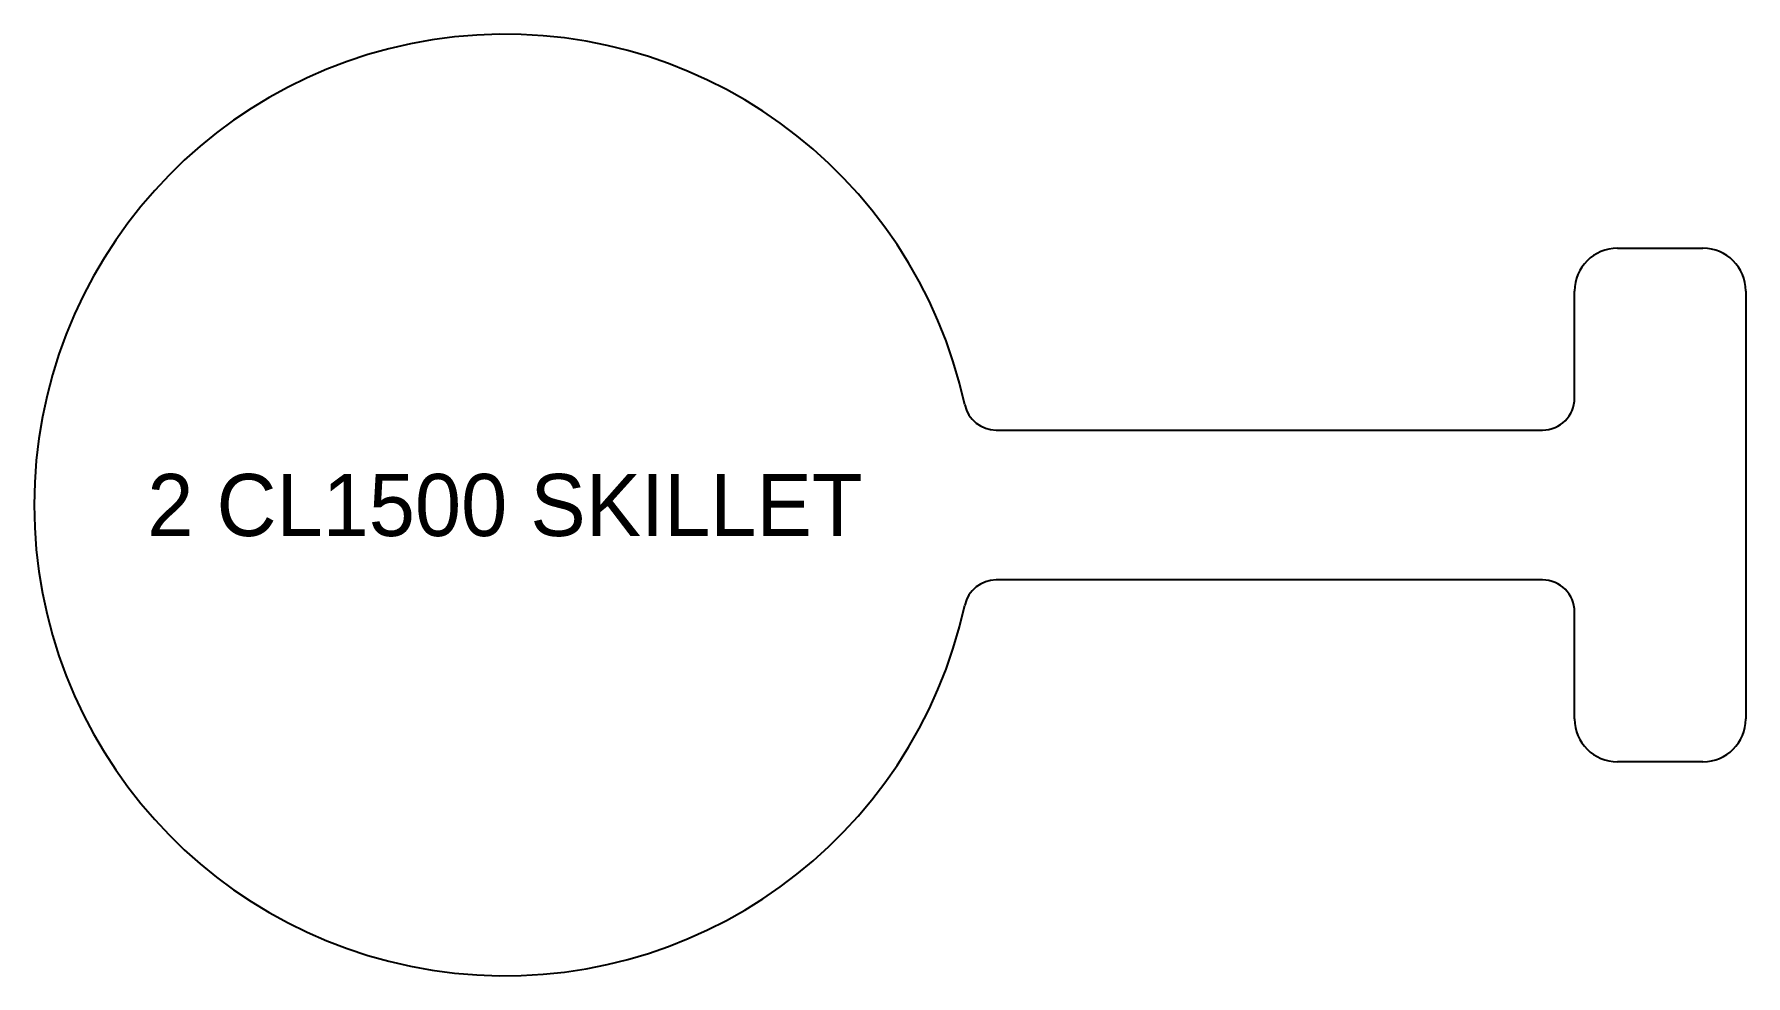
# Model space of a CAD drawing. Header units: inches. Extents: x -2.8 to 7.2, y -2.8 to 2.8.
import ezdxf
from ezdxf.enums import TextEntityAlignment as Align

# ---------------------------------------------------------------- set-up
doc = ezdxf.new("R2010")
doc.units = ezdxf.units.IN
doc.header["$MEASUREMENT"] = 0
doc.layers.add('CUT', color=7, linetype='CONTINUOUS')
doc.layers.add('ETCH', color=1, linetype='CONTINUOUS')

msp = doc.modelspace()

# ---------------------------------------------------------------- linework, layer by layer
at = {"layer": 'CUT'}
for p, q in [((6.5, 1.5), (7, 1.5)), ((6.25, 0.625), (6.25, 1.25)), ((7.25, 1.25), (7.25, -1.25)), ((2.870241, 0.4375), (6.0625, 0.4375)), ((6.0625, -0.4375), (2.870241, -0.4375)), ((6.25, -1.25), (6.25, -0.625)), ((7, -1.5), (6.5, -1.5))]:
    msp.add_line(p, q, dxfattribs=at)
for centre, radius, start, end in [((0, 0), 2.75, 12.284494, 347.715506), ((6.5, 1.25), 0.25, 90, 180), ((7, 1.25), 0.25, 0, 90), ((6.0625, 0.625), 0.1875, 270, 0), ((2.870241, 0.625), 0.1875, 192.284494, 270), ((2.870241, -0.625), 0.1875, 90, 167.715506), ((6.0625, -0.625), 0.1875, 0, 90), ((6.5, -1.25), 0.25, 180, 270), ((7, -1.25), 0.25, 270, 0)]:
    msp.add_arc(centre, radius, start, end, dxfattribs=at)

# ---------------------------------------------------------------- texts
at = {"layer": 'ETCH'}
msp.add_text('2 CL1500 SKILLET', height=0.362633, dxfattribs=at).set_placement((0, 0), align=Align.MIDDLE_CENTER)

doc.saveas('drawing.dxf')
